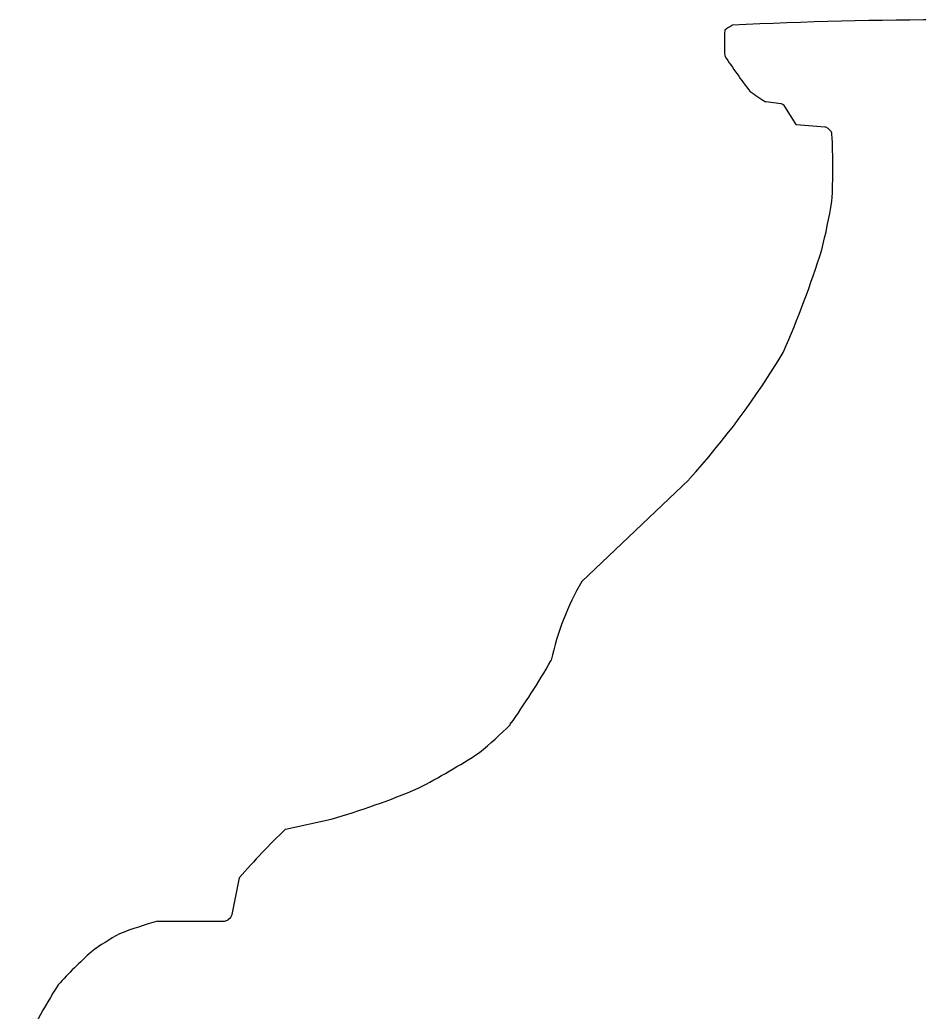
# Model space of a CAD drawing. Header units: millimetres. Extents: x -45 to 45, y -45 to 73.
# Drawn here: x -26.53 to -0.9, y 44.78 to 73.08 of the extents above; entities that cross this region are included whole.
import ezdxf

# ---------------------------------------------------------------- set-up
doc = ezdxf.new("R2010")
doc.units = ezdxf.units.MM
doc.layers.add('CUT_OUTER', color=1, linetype='Continuous')

msp = doc.modelspace()

# ---------------------------------------------------------------- linework, layer by layer
at = {"layer": 'CUT_OUTER'}
for points in [[(-4.8359, 70.6837), (-5.2729, 70.7458), (-5.2762, 70.7464)], [(-3.5842, 70.0232), (-4.3989, 70.0912), (-4.4027, 70.0917), (-4.4049, 70.0948), (-4.7299, 70.6147)], [(-3.4278, 69.9168), (-3.4905, 69.9797)], [(-4.7758, 63.5996), (-4.7676, 63.6138)], [(-10.5168, 57.0626), (-10.5146, 57.0649), (-7.4674, 59.9672), (-7.4538, 59.9821)], [(-11.3945, 54.8011), (-11.3889, 54.813), (-11.3844, 54.8254)], [(-12.5603, 52.9825), (-12.5519, 52.9925)], [(-18.9602, 50.002), (-18.9567, 50.003), (-17.6587, 50.2914)], [(-20.4801, 47.572), (-20.2709, 48.6159), (-20.2701, 48.6193)], [(-22.5994, 47.3816), (-22.5954, 47.3819), (-20.6966, 47.3819)], [(-20.5903, 47.4259), (-20.5209, 47.4956)]]:
    msp.add_lwpolyline(points, dxfattribs=at)
for centre, radius, start, end in [((0.0007, -53.7301), 126.8128, 87.187133, 92.812867), ((0.5603, 72.4207), 7.0104, 177.02741, 182.97588), ((-4.8692, 70.668), 2.6359, 120.89191, 126.59638), ((5.1063, 79.5303), 13.7545, 212.91224, 218.13039), ((-2.232, 75.7884), 5.8897, 233.76835, 238.87734), ((-4.8571, 70.5352), 0.15, 32.01334, 81.90533), ((-3.5967, 69.8737), 0.15, 44.91144, 85.22903), ((-3.534, 69.8109), 0.15, 5.61393, 44.91144), ((-21.7174, 68.8675), 18.3577, 357.00332, 2.99146), ((-21.5354, 71.0022), 18.4125, 345.92663, 350.32483), ((-30.8733, 75.0672), 28.5077, 336.31128, 342.56359), ((-24.5232, 75.4184), 23.014, 317.87627, 329.09958), ((-3.9315, 53.2221), 7.6234, 149.7493, 167.85941), ((-32.7276, 67.1785), 24.6638, 324.88797, 329.87767), ((-20.3683, 60.6338), 10.932, 309.40333, 315.58094), ((-24.9929, 69.9958), 21.2341, 297.53777, 302.99673), ((-23.6363, 71.1921), 21.7387, 285.96035, 292.90458), ((-4.8571, 35.3303), 20.3508, 133.86794, 139.23238), ((-20.6271, 47.6015), 0.15, 315.08856, 348.6719), ((-18.7001, 33.8438), 14.0882, 106.06802, 110.75048), ((-20.6966, 47.5319), 0.15, 270, 315.08856), ((-19.4362, 39.4548), 8.6783, 119.36328, 125.63248), ((-14.7225, 35.7919), 14.5011, 132.35372, 137.64083), ((-8.7953, 35.0299), 19.6955, 147.67169, 154.21656)]:
    msp.add_arc(centre, radius, start, end, dxfattribs=at)

doc.saveas('drawing.dxf')
